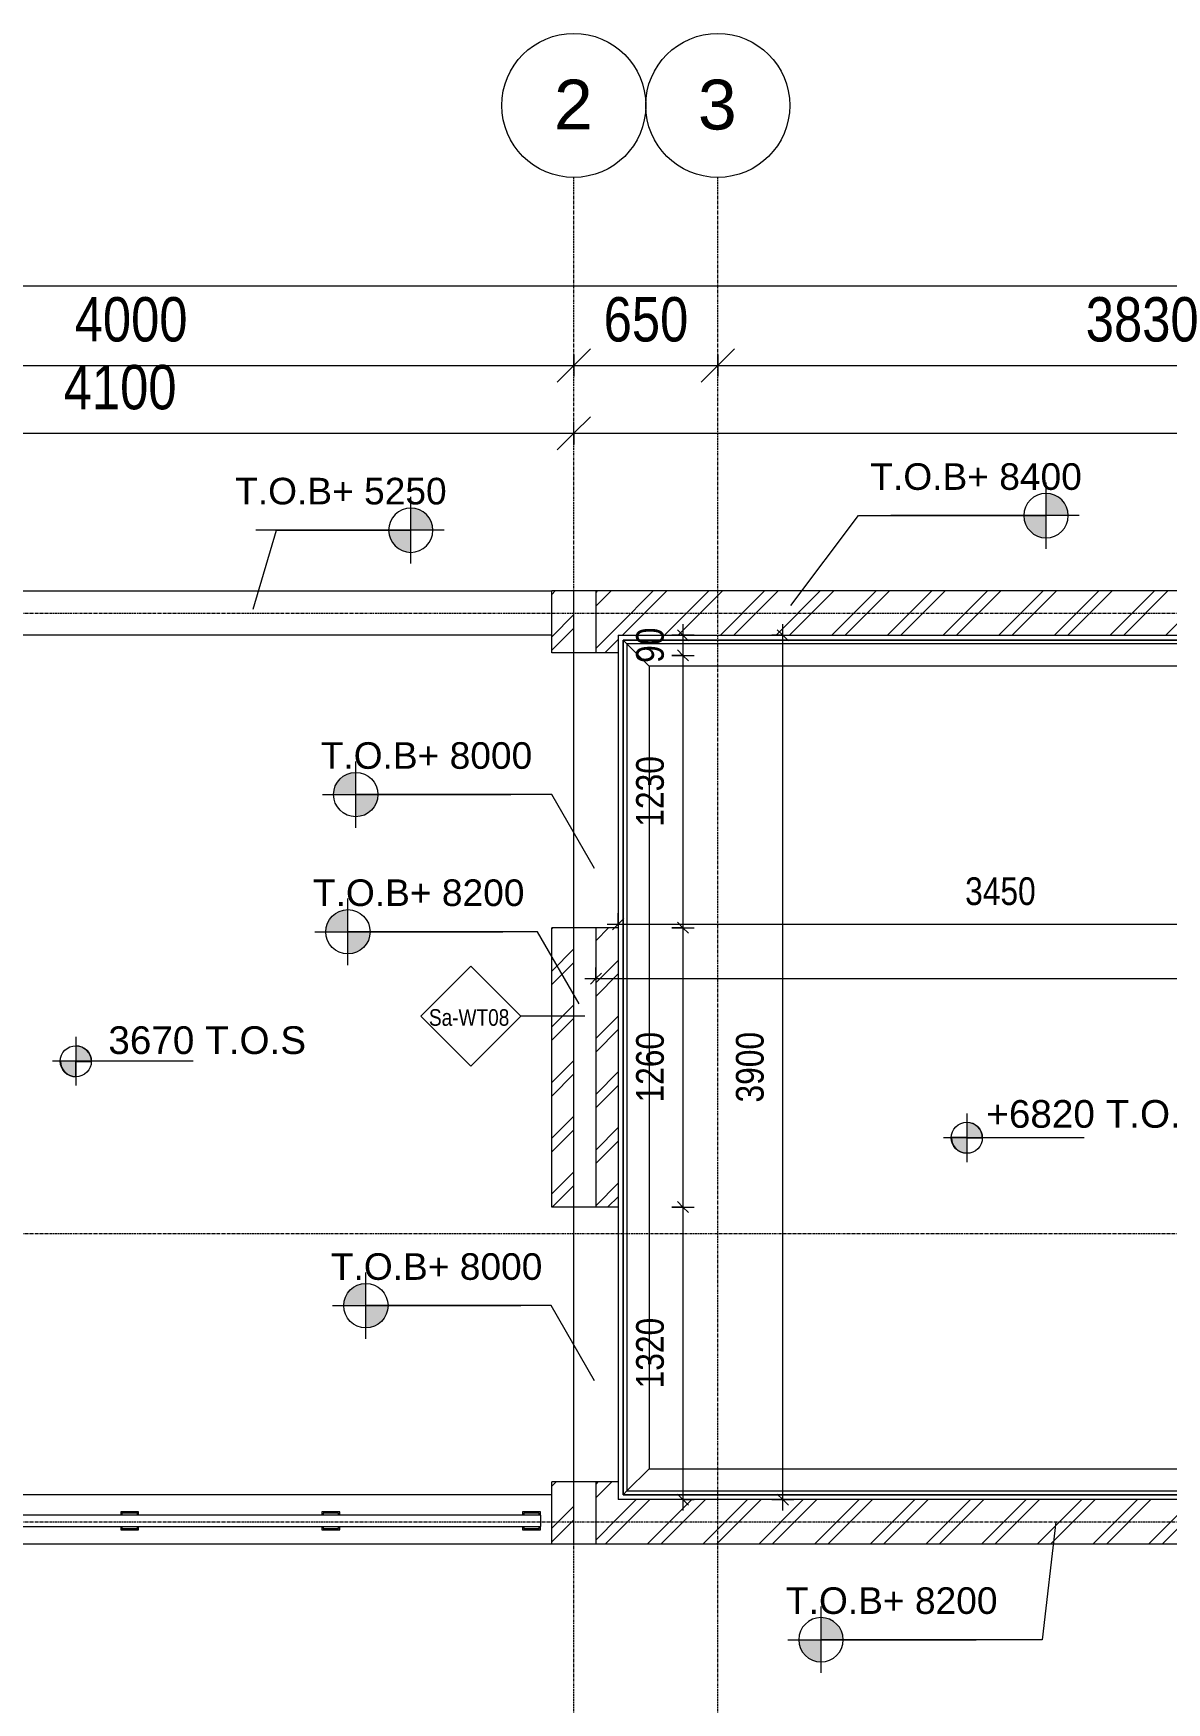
# Model space of a CAD drawing. Header units: millimetres. Extents: x -13951 to 24706, y -4881 to 8681.
# Drawn here: x -10397 to -5281, y 964 to 8496 of the extents above; entities that cross this region are included whole.
import ezdxf

# ---------------------------------------------------------------- set-up
doc = ezdxf.new("R2010")
doc.units = ezdxf.units.MM
doc.linetypes.add('Grid Line', pattern=[22.225, 12.7, -3.175, 3.175, -3.175])
for name, color, linetype, lineweight in [('A-ANNO-DIMS', 211, 'Continuous', 9), ('A-ANNO-DIMS-50', 211, 'Continuous', 9), ('A-DETL-GENF', 92, 'Continuous', 18), ('A-DETL-MBND', 5, 'Continuous', 18), ('A-DETL-THIN', 151, 'Continuous', 18), ('A-FLOR', 192, 'Continuous', 18), ('A-WALL', 113, 'Continuous', 18), ('A-WALL-IDEN', 7, 'Continuous', 18), ('A-WALL-PATT', 111, 'Continuous', 18), ('G-ANNO-DIMS', 111, 'Continuous', 9), ('G-ANNO-TEXT', 231, 'Continuous', 9), ('S-COLS', 52, 'Continuous', 18), ('S-GRID', 1, 'Continuous', 9), ('S-GRID-IDEN', 1, 'Continuous', 9)]:
    doc.layers.add(name, color=color, linetype=linetype, lineweight=lineweight)
doc.styles.add('Arial Narrow', font='ARIALN.TTF', dxfattribs={"height": 75})
doc.styles.add('Arial Narrow_2', font='ARIALN.TTF', dxfattribs={"height": 200})
doc.styles.add('Arial Narrow_3', font='ARIALN.TTF', dxfattribs={"height": 125})
doc.styles.add('Arial_1', font='arial.ttf', dxfattribs={"height": 225})
doc.styles.add('Arial_2', font='arial.ttf', dxfattribs={"height": 125})
doc.styles.add('Arial_3', font='arial.ttf', dxfattribs={"height": 120})
doc.dimstyles.new('dimension_line', dxfattribs={"dimscale": 304.8, "dimtxt": 127.928872, "dimasz": 0.164042, "dimexe": 0.164042, "dimexo": 0.0625, "dimgap": 0.164042, "dimtad": 1, "dimdec": 0, "dimrnd": 10, "dimzin": 0, "dimdsep": 46, "dimtxsty": 'Arial Narrow_3', "dimblk1": 'OBLIQUE', "dimblk2": 'OBLIQUE', "dimsah": 1, "dimcen": 0.09, "dimdle": 0.164042, "dimazin": 0, "dimtfac": 1, "dimtdec": 4, "dimtix": 1, "dimtmove": 0, "dimatfit": 3, "dimfxl": 0.164042, "dimfxlon": 1, "dimtvp": 1, "dimtolj": 1, "dimtzin": 0, "dimarcsym": 2})
doc.dimstyles.new('dimension_line_3MM', dxfattribs={"dimscale": 304.8, "dimtxt": 204.686195, "dimasz": 0.492126, "dimexe": 0.164042, "dimexo": 0.0625, "dimgap": 0.164042, "dimtad": 1, "dimdec": 0, "dimrnd": 10, "dimzin": 0, "dimdsep": 46, "dimtxsty": 'Arial Narrow_2', "dimblk1": 'OBLIQUE', "dimblk2": 'OBLIQUE', "dimsah": 1, "dimcen": 0.09, "dimdle": 0.164042, "dimazin": 0, "dimtfac": 1, "dimtdec": 4, "dimtix": 1, "dimtmove": 0, "dimatfit": 3, "dimfxl": 0.164042, "dimfxlon": 1, "dimtvp": 1, "dimtolj": 1, "dimtzin": 0, "dimarcsym": 2})
pattern_1 = [(50, (0, 0), (182.1847, -15.939), [19.05, -209.55]), (355, (0, 0), (-35.2424, 191.0566), [15.24, -167.64]), (100.451, (15.18, -1.33), (146.9425, 175.1167), [16.19, -178.09]), (46.184, (0, 50.8), (271.079, -42.0433), [28.575, -314.325]), (96.636, (22.6, 47.3), (237.4025, 247.427), [24.285, -267.135]), (351.184, (0, 50.8), (237.405, 247.425), [22.86, -251.46]), (21, (25.4, 38.1), (151.6149, -102.2655), [19.05, -209.55]), (326, (25.4, 38.1), (61.8024, 184.1877), [15.24, -167.64]), (71.451, (38.03, 29.58), (213.417, 81.9214), [16.19, -178.09]), (37.5, (0, 0), (3.08832, 84.55508), [8.382, -157.226, 8.382, -161.798, -168.275]), (37.5, (0, 0), (3.08832, 84.55508), [-335.788, 8.382, -159.893]), (7.5, (0, 0), (66.8194, 100.18075), [8.382, -88.646, 8.382, -153.416, -64.135]), (7.5, (0, 0), (66.8194, 100.18075), [-258.826, 8.382, -55.753]), (327.5, (-56.64, 0), (135.5905, -5.7289), [8.382, -55.118, 8.382, -189.738, -262.89]), (327.5, (-56.64, 0), (135.5905, -5.7289), [-261.62, 8.382, -254.508]), (317.5, (-82.04, 0), (148.1289, 25.4268), [8.382, -74.168, 8.382, -123.19, -186.69]), (317.5, (-82.04, 0), (148.1289, 25.4268), [-214.122, 8.382, -178.308])]
pattern_2 = [(45, (0, 0), (-125.7236, 125.7236), []), (45, (0, 190.5), (-125.7236, 125.7236), [])]

# ---------------------------------------------------------------- blocks, each defined once
blk = doc.blocks.new('SEQ-SV-C-STR_rvt-1-BLOCKWORK RF PLAN')
at = {"layer": 'S-COLS'}
h = blk.add_hatch(dxfattribs=at)
h.set_pattern_fill('FP_4', color=256, style=0, pattern_type=2)
h.set_pattern_definition(pattern_1)
h.paths.add_polyline_path([(-8056.8, 5779.8), (-8056.8, 5779.8), (-8056.8, 5979.8)])
h = blk.add_hatch(dxfattribs=at)
h.set_pattern_fill('FP_4', color=256, style=0, pattern_type=2)
h.set_pattern_definition(pattern_1)
h.paths.add_polyline_path([(-8056.8, 5779.8), (-8056.8, 5779.8), (-8056.8, 5979.8)])
blk = doc.blocks.new('Generic Models 268 - Generic Models 267-2499174-BLOCKWORK RF PLAN')
at = {"layer": 'A-DETL-MBND'}
for p, q in [((-11856.4, 1901.8), (-11856.4, 1680.3)), ((-8056.8, 1901.8), (-11856.4, 1901.8)), ((-11856.4, 1680.3), (-8056.8, 1680.3))]:
    blk.add_line(p, q, dxfattribs=at)
blk = doc.blocks.new('handrail1 - handrail-2601515-BLOCKWORK RF PLAN')
at = {"layer": 'A-DETL-MBND'}
for p, q in [((-8479.3, 4505.3), (-12207.3, 4505.3)), ((-12207.3, 4455.3), (-12207.3, 4505.3)), ((-12207.3, 4455.3), (-8479.3, 4455.3)), ((-8479.3, 4505.3), (-8479.3, 4455.3))]:
    blk.add_line(p, q, dxfattribs=at)
blk = doc.blocks.new('Generic Models 185 - Generic Models 115-2601539-BLOCKWORK RF PLAN')
at = {"layer": 'A-DETL-MBND'}
for p, q in [((-8479.3, 4520.3), (-8559.3, 4520.3)), ((-8559.3, 4520.3), (-8559.3, 4505.3)), ((-8479.3, 4505.3), (-8479.3, 4520.3)), ((-8559.3, 4455.3), (-8559.3, 4440.3)), ((-8479.3, 4440.3), (-8479.3, 4455.3)), ((-8559.3, 4440.3), (-8479.3, 4440.3))]:
    blk.add_line(p, q, dxfattribs=at)
blk = doc.blocks.new('Generic Models 186 - Generic Models 115-2601553-BLOCKWORK RF PLAN')
at = {"layer": 'A-DETL-MBND'}
for p, q in [((-9385.3, 4520.3), (-9465.3, 4520.3)), ((-9465.3, 4520.3), (-9465.3, 4505.3)), ((-9385.3, 4505.3), (-9385.3, 4520.3)), ((-9465.3, 4455.3), (-9465.3, 4440.3)), ((-9385.3, 4440.3), (-9385.3, 4455.3)), ((-9465.3, 4440.3), (-9385.3, 4440.3))]:
    blk.add_line(p, q, dxfattribs=at)
blk = doc.blocks.new('Generic Models 187 - Generic Models 115-2601567-BLOCKWORK RF PLAN')
at = {"layer": 'A-DETL-MBND'}
for p, q in [((-10293.3, 4520.3), (-10373.3, 4520.3)), ((-10373.3, 4520.3), (-10373.3, 4505.3)), ((-10293.3, 4505.3), (-10293.3, 4520.3)), ((-10373.3, 4455.3), (-10373.3, 4440.3)), ((-10293.3, 4440.3), (-10293.3, 4455.3)), ((-10373.3, 4440.3), (-10293.3, 4440.3))]:
    blk.add_line(p, q, dxfattribs=at)
blk = doc.blocks.new('Generic Models 198 - Generic Models 115-2601750-BLOCKWORK RF PLAN')
at = {"layer": 'A-DETL-MBND'}
for p, q in [((-12110.3, 4515.3), (-12180.3, 4515.3)), ((-12180.3, 4515.3), (-12180.3, 4505.3)), ((-12180.3, 4455.3), (-12180.3, 4445.3)), ((-12180.3, 4445.3), (-12110.3, 4445.3)), ((-12110.3, 4505.3), (-12110.3, 4515.3)), ((-12110.3, 4445.3), (-12110.3, 4455.3))]:
    blk.add_line(p, q, dxfattribs=at)
blk = doc.blocks.new('Generic Models 199 - Generic Models 115-2601764-BLOCKWORK RF PLAN')
at = {"layer": 'A-DETL-MBND'}
for p, q in [((-12110.3, 4515.3), (-12180.3, 4515.3)), ((-12180.3, 4515.3), (-12180.3, 4505.3)), ((-12180.3, 4455.3), (-12180.3, 4445.3)), ((-12180.3, 4445.3), (-12110.3, 4445.3)), ((-12110.3, 4505.3), (-12110.3, 4515.3)), ((-12110.3, 4445.3), (-12110.3, 4455.3))]:
    blk.add_line(p, q, dxfattribs=at)
blk = doc.blocks.new('Generic Models 200 - Generic Models 115-2601778-BLOCKWORK RF PLAN')
at = {"layer": 'A-DETL-MBND'}
for p, q in [((-12110.3, 4515.3), (-12180.3, 4515.3)), ((-12180.3, 4515.3), (-12180.3, 4505.3)), ((-12180.3, 4455.3), (-12180.3, 4445.3)), ((-12180.3, 4445.3), (-12110.3, 4445.3)), ((-12110.3, 4505.3), (-12110.3, 4515.3)), ((-12110.3, 4445.3), (-12110.3, 4455.3))]:
    blk.add_line(p, q, dxfattribs=at)
blk = doc.blocks.new('Floors 18 - Floors 18-2632889-BLOCKWORK RF PLAN')
at = {"layer": 'A-FLOR', "color": 7}
for p, q in [((-7717.5, 5740.5), (-7734.8, 5757.8)), ((-7734.8, 5757.8), (-7734.8, 1901.8)), ((-4328.7, 5757.8), (-7734.8, 5757.8)), ((-7617.5, 5640.5), (-7717.5, 5740.5)), ((-7717.5, 5740.5), (-7717.5, 1919.1)), ((-4346, 5740.5), (-7717.5, 5740.5)), ((-4446, 5640.5), (-4346, 5740.5)), ((-4346, 5740.5), (-4328.7, 5757.8)), ((-4346, 4740.5), (-4346, 5740.5)), ((-4328.7, 4757.8), (-4328.7, 5757.8)), ((-7617.5, 5640.5), (-7617.5, 2019.1)), ((-4446, 5640.5), (-7617.5, 5640.5)), ((-4446, 4640.5), (-4446, 5640.5)), ((-4346, 4740.5), (-4328.7, 4757.8)), ((-1878.8, 4757.8), (-4328.7, 4757.8)), ((-1896.1, 4740.5), (-1878.8, 4757.8)), ((-1878.8, 4336.9), (-1878.8, 4757.8)), ((-4446, 4640.5), (-4346, 4740.5)), ((-1896.1, 4740.5), (-4346, 4740.5)), ((-1996.1, 4640.5), (-1896.1, 4740.5)), ((-1896.1, 4261.6), (-1896.1, 4740.5)), ((-1996.1, 4640.5), (-4446, 4640.5)), ((-1996.1, 4261.6), (-1996.1, 4640.5)), ((-1996.1, 3875.6), (-1996.1, 4256.9)), ((-1896.1, 3875.6), (-1896.1, 4256.9)), ((-1878.8, 3875.6), (-1878.8, 4256.9)), ((-1996.1, 3529.8), (-1996.1, 3870.8)), ((-1896.1, 3529.8), (-1896.1, 3870.8)), ((-1878.8, 3529.8), (-1878.8, 3795.6)), ((-1896.1, 3529.8), (-1926.8, 3529.8)), ((-1878.8, 3529.8), (-1896.1, 3529.8)), ((-7617.5, 2019.1), (-7717.5, 1919.1)), ((-7617.5, 2019.1), (-3357.2, 2019.1)), ((-7717.5, 1919.1), (-7734.8, 1901.8)), ((-7734.8, 1901.8), (-3357.2, 1901.8)), ((-7717.5, 1919.1), (-3357.2, 1919.1)), ((-3357.2, 1949.8), (-3357.2, 1919.1)), ((-3357.2, 1919.1), (-3357.2, 1901.8))]:
    blk.add_line(p, q, dxfattribs=at)
blk = doc.blocks.new('Floors 21 - Floors 21-2666263-BLOCKWORK RF PLAN')
at = {"layer": 'A-FLOR', "color": 7}
for p, q in [((-7734.8, 1901.8), (-7734.8, 5757.8)), ((-7734.8, 5757.8), (-4328.7, 5757.8)), ((-4328.7, 5757.8), (-4328.7, 4757.8)), ((-4328.7, 4757.8), (-1878.8, 4757.8)), ((-1878.8, 4757.8), (-1878.8, 4336.9)), ((-1878.8, 4256.9), (-1878.8, 3875.6)), ((-1878.8, 3795.6), (-1878.8, 3529.8)), ((-1878.8, 3529.8), (-1856.8, 3529.8)), ((-3357.2, 1901.8), (-7734.8, 1901.8)), ((-3357.2, 1901.8), (-3357.2, 1879.8))]:
    blk.add_line(p, q, dxfattribs=at)
blk = doc.blocks.new('Grid - M_Grid Head - Circle-24584-BLOCKWORK RF PLAN')
at = {"layer": 'S-GRID-IDEN'}
blk.add_circle((0, 0), 6.5, dxfattribs=at)
blk = doc.blocks.new('M_Wall Tag1 - 12mm 2-498188-BLOCKWORK RF PLAN')
at = {"layer": 'A-WALL-IDEN', "lineweight": 9}
for p, q in [((-4.49, 0), (0.02, 4.51)), ((0.02, 4.51), (4.53, 0)), ((-4.49, 0), (0.02, -4.51)), ((0.02, -4.51), (4.53, 0))]:
    blk.add_line(p, q, dxfattribs=at)
blk = doc.blocks.new('DIMBLOCK29-BLOCKWORK RF PLAN')
at = {"layer": 'A-ANNO-DIMS-50', "transparency": 16777216}
for p, q in [((-7013.4, 5779.8), (-7038.4, 5804.8)), ((-7013.4, 1829.8), (-7013.4, 5829.8)), ((-7063.4, 5779.8), (-6963.4, 5779.8)), ((-7013.4, 5779.8), (-7063.4, 5779.8)), ((-7013.4, 5779.8), (-6988.4, 5754.8)), ((-7013.4, 1879.8), (-7038.4, 1904.8)), ((-7063.4, 1879.8), (-6963.4, 1879.8)), ((-7013.4, 1879.8), (-7063.4, 1879.8)), ((-7013.4, 1879.8), (-6988.4, 1854.8))]:
    blk.add_line(p, q, dxfattribs=at)
at = {"layer": 'A-ANNO-DIMS-50', "color": 0, "transparency": 16777216, "insert": (-7225, 3671.4), "char_height": 125, "width": 380.132, "attachment_point": 1, "rotation": 90, "line_spacing_factor": 0.974696, "style": 'Arial Narrow_3'}
blk.add_mtext('3900', dxfattribs=at)
blk = doc.blocks.new('_Oblique')
at = {"color": 0, "linetype": 'ByBlock', "lineweight": -2}
blk.add_line((-0.5, -0.5), (0.5, 0.5), dxfattribs=at)
blk = doc.blocks.new('DIMBLOCK30-BLOCKWORK RF PLAN')
at = {"layer": 'A-ANNO-DIMS-50', "transparency": 16777216}
for p, q in [((-7756.8, 4526), (-7756.8, 4426)), ((-7756.8, 4476), (-7756.8, 4526)), ((-4306.7, 4526), (-4306.7, 4426)), ((-4306.7, 4476), (-4306.7, 4526)), ((-7806.8, 4476), (-4306.7, 4476)), ((-7756.8, 4476), (-7781.8, 4451)), ((-7756.8, 4476), (-7731.8, 4501)), ((-4306.7, 4476), (-4331.7, 4451)), ((-4306.7, 4476), (-4281.7, 4501))]:
    blk.add_line(p, q, dxfattribs=at)
at = {"layer": 'A-ANNO-DIMS-50', "color": 0, "transparency": 16777216, "insert": (-6190.1, 4687.6), "char_height": 125, "width": 380.132, "attachment_point": 1, "line_spacing_factor": 0.974696, "style": 'Arial Narrow_3'}
blk.add_mtext('3450', dxfattribs=at)
blk = doc.blocks.new('Spot Elevations - M_Spot Elevation - Target Filled-23738-BLOCKWORK RF PLAN')
at = {"layer": 'G-ANNO-DIMS'}
h = blk.add_hatch(color=256, dxfattribs=at)
edge = h.paths.add_edge_path()
edge.add_line((0, 0), (-2, 0))
edge.add_arc((0, 0), 2, 90, 180, ccw=False)
edge.add_line((0, 2), (0, 0))
h = blk.add_hatch(color=256, dxfattribs=at)
edge = h.paths.add_edge_path()
edge.add_line((0, 0), (2, 0))
edge.add_arc((0, 0), 2, 270, 360, ccw=False)
edge.add_line((0, -2), (0, 0))
for p, q in [((0, -3), (0, 3)), ((-3, 0), (14, 0))]:
    blk.add_line(p, q, dxfattribs=at)
blk.add_circle((0, 0), 2, dxfattribs=at)
blk = doc.blocks.new('DIMBLOCK71-BLOCKWORK RF PLAN')
at = {"layer": 'A-ANNO-DIMS-50', "lineweight": 18, "transparency": 16777216}
for p, q in [((-12056.8, 7357), (-11981.8, 7432)), ((12943.2, 7357), (13018.2, 7432)), ((-12056.8, 7357), (-12131.8, 7282)), ((12943.2, 7357), (12868.2, 7282))]:
    blk.add_line(p, q, dxfattribs=at)
at = {"layer": 'A-ANNO-DIMS-50', "transparency": 16777216}
for p, q in [((-12056.8, 7307), (-12056.8, 7407)), ((12943.2, 7307), (12943.2, 7407)), ((-12106.8, 7357), (12993.2, 7357)), ((-12056.8, 7357), (-12056.8, 7307)), ((12943.2, 7357), (12943.2, 7307))]:
    blk.add_line(p, q, dxfattribs=at)
at = {"layer": 'A-ANNO-DIMS-50', "color": 0, "transparency": 16777216, "insert": (126.4, 7665.5), "char_height": 200, "width": 760.263, "attachment_point": 1, "line_spacing_factor": 0.974696, "style": 'Arial Narrow_2'}
blk.add_mtext('25000', dxfattribs=at)
blk = doc.blocks.new('DIMBLOCK73-BLOCKWORK RF PLAN')
at = {"layer": 'A-ANNO-DIMS-50', "lineweight": 18, "transparency": 16777216}
for p, q in [((-11957.2, 6997), (-11882.2, 7072)), ((-7957.2, 6997), (-7882.2, 7072)), ((-11957.2, 6997), (-12032.2, 6922)), ((-7957.2, 6997), (-8032.2, 6922))]:
    blk.add_line(p, q, dxfattribs=at)
at = {"layer": 'A-ANNO-DIMS-50', "transparency": 16777216}
for p, q in [((-11957.2, 7047), (-11957.2, 6947)), ((-11957.2, 6997), (-11957.2, 7047)), ((-7957.2, 7047), (-7957.2, 6947)), ((-7957.2, 6997), (-7957.2, 7047)), ((-11957.2, 6997), (-7957.2, 6997))]:
    blk.add_line(p, q, dxfattribs=at)
at = {"layer": 'A-ANNO-DIMS-50', "color": 0, "transparency": 16777216, "insert": (-10210.6, 7305.5), "char_height": 200, "width": 608.21, "attachment_point": 1, "line_spacing_factor": 0.974696, "style": 'Arial Narrow_2'}
blk.add_mtext('4000', dxfattribs=at)
blk = doc.blocks.new('DIMBLOCK74-BLOCKWORK RF PLAN')
at = {"layer": 'A-ANNO-DIMS-50', "lineweight": 18, "transparency": 16777216}
for p, q in [((-7957.2, 6997), (-7882.2, 7072)), ((-7307.2, 6997), (-7232.2, 7072)), ((-7957.2, 6997), (-8032.2, 6922)), ((-7307.2, 6997), (-7382.2, 6922))]:
    blk.add_line(p, q, dxfattribs=at)
at = {"layer": 'A-ANNO-DIMS-50', "transparency": 16777216}
for p, q in [((-7957.2, 7047), (-7957.2, 6947)), ((-7957.2, 6997), (-7957.2, 7047)), ((-7307.2, 7047), (-7307.2, 6947)), ((-7307.2, 6997), (-7307.2, 7047)), ((-7957.2, 6997), (-7307.2, 6997))]:
    blk.add_line(p, q, dxfattribs=at)
at = {"layer": 'A-ANNO-DIMS-50', "color": 0, "transparency": 16777216, "insert": (-7822.3, 7305.5), "char_height": 200, "width": 456.158, "attachment_point": 1, "line_spacing_factor": 0.974696, "style": 'Arial Narrow_2'}
blk.add_mtext('650', dxfattribs=at)
blk = doc.blocks.new('DIMBLOCK75-BLOCKWORK RF PLAN')
at = {"layer": 'A-ANNO-DIMS-50', "lineweight": 18, "transparency": 16777216}
for p, q in [((-7307.2, 6997), (-7232.2, 7072)), ((-3477.2, 6997), (-3402.2, 7072)), ((-7307.2, 6997), (-7382.2, 6922)), ((-3477.2, 6997), (-3552.2, 6922))]:
    blk.add_line(p, q, dxfattribs=at)
at = {"layer": 'A-ANNO-DIMS-50', "transparency": 16777216}
for p, q in [((-7307.2, 7047), (-7307.2, 6947)), ((-7307.2, 6997), (-7307.2, 7047)), ((-3477.2, 7047), (-3477.2, 6947)), ((-3477.2, 6997), (-3477.2, 7047)), ((-7307.2, 6997), (-3477.2, 6997))]:
    blk.add_line(p, q, dxfattribs=at)
at = {"layer": 'A-ANNO-DIMS-50', "color": 0, "transparency": 16777216, "insert": (-5645.6, 7305.5), "char_height": 200, "width": 608.21, "attachment_point": 1, "line_spacing_factor": 0.974696, "style": 'Arial Narrow_2'}
blk.add_mtext('3830', dxfattribs=at)
blk = doc.blocks.new('DIMBLOCK85-BLOCKWORK RF PLAN')
at = {"layer": 'A-ANNO-DIMS-50', "lineweight": 18, "transparency": 16777216}
for p, q in [((-12056.8, 6691), (-11981.8, 6766)), ((-7956.8, 6691), (-7881.8, 6766)), ((-12056.8, 6691), (-12131.8, 6616)), ((-7956.8, 6691), (-8031.8, 6616))]:
    blk.add_line(p, q, dxfattribs=at)
at = {"layer": 'A-ANNO-DIMS-50', "transparency": 16777216}
for p, q in [((-12056.8, 6641), (-12056.8, 6741)), ((-7956.8, 6641), (-7956.8, 6741)), ((-12106.8, 6691), (-7956.8, 6691)), ((-12056.8, 6691), (-12056.8, 6641)), ((-7956.8, 6691), (-7956.8, 6641))]:
    blk.add_line(p, q, dxfattribs=at)
at = {"layer": 'A-ANNO-DIMS-50', "color": 0, "transparency": 16777216, "insert": (-10260.2, 6999.5), "char_height": 200, "width": 608.21, "attachment_point": 1, "line_spacing_factor": 0.974696, "style": 'Arial Narrow_2'}
blk.add_mtext('4100', dxfattribs=at)
blk = doc.blocks.new('DIMBLOCK86-BLOCKWORK RF PLAN')
at = {"layer": 'A-ANNO-DIMS-50', "lineweight": 18, "transparency": 16777216}
for p, q in [((-7956.8, 6691), (-7881.8, 6766)), ((-1857.2, 6691), (-1782.2, 6766)), ((-7956.8, 6691), (-8031.8, 6616)), ((-1857.2, 6691), (-1932.2, 6616))]:
    blk.add_line(p, q, dxfattribs=at)
at = {"layer": 'A-ANNO-DIMS-50', "transparency": 16777216}
for p, q in [((-7956.8, 6641), (-7956.8, 6741)), ((-1857.2, 6641), (-1857.2, 6741)), ((-7956.8, 6691), (-1857.2, 6691)), ((-7956.8, 6691), (-7956.8, 6641)), ((-1857.2, 6691), (-1857.2, 6641))]:
    blk.add_line(p, q, dxfattribs=at)
at = {"layer": 'A-ANNO-DIMS-50', "color": 0, "transparency": 16777216, "insert": (-5160.4, 6999.5), "char_height": 200, "width": 608.21, "attachment_point": 1, "line_spacing_factor": 0.974696, "style": 'Arial Narrow_2'}
blk.add_mtext('6100', dxfattribs=at)
blk = doc.blocks.new('DIMBLOCK101-BLOCKWORK RF PLAN')
at = {"layer": 'A-ANNO-DIMS-50', "transparency": 16777216}
for p, q in [((-7907.4, 4230.3), (-1807.2, 4230.3)), ((-7857.4, 4230.3), (-7882.4, 4205.3)), ((-7857.4, 4280.3), (-7857.4, 4180.3)), ((-7857.4, 4230.3), (-7857.4, 4280.3)), ((-7857.4, 4230.3), (-7832.4, 4255.3)), ((-1857.2, 4230.3), (-1882.2, 4205.3)), ((-1857.2, 4280.3), (-1857.2, 4180.3)), ((-1857.2, 4230.3), (-1857.2, 4280.3)), ((-1857.2, 4230.3), (-1832.2, 4255.3))]:
    blk.add_line(p, q, dxfattribs=at)
at = {"layer": 'A-ANNO-DIMS-50', "color": 0, "transparency": 16777216, "insert": (-5015.7, 4441.8), "char_height": 125, "width": 380.132, "attachment_point": 1, "line_spacing_factor": 0.974696, "style": 'Arial Narrow_3'}
blk.add_mtext('6000', dxfattribs=at)
blk = doc.blocks.new('DIMBLOCK137-BLOCKWORK RF PLAN')
at = {"layer": 'A-ANNO-DIMS-50', "transparency": 16777216}
for p, q in [((-7464.3, 5779.8), (-7489.3, 5804.8)), ((-7464.3, 5829.8), (-7464.3, 5688.8)), ((-7414.3, 5779.8), (-7514.3, 5779.8)), ((-7464.3, 5779.8), (-7439.3, 5754.8)), ((-7464.3, 5779.8), (-7414.3, 5779.8)), ((-7514.3, 5688.8), (-7414.3, 5688.8)), ((-7464.3, 5688.8), (-7514.3, 5688.8)), ((-7464.3, 5688.8), (-7489.3, 5713.8)), ((-7464.3, 5688.8), (-7439.3, 5663.8))]:
    blk.add_line(p, q, dxfattribs=at)
at = {"layer": 'A-ANNO-DIMS-50', "color": 0, "transparency": 16777216, "insert": (-7675.8, 5655.1), "char_height": 125, "width": 190.066, "attachment_point": 1, "rotation": 90, "line_spacing_factor": 0.974696, "style": 'Arial Narrow_3'}
blk.add_mtext('90', dxfattribs=at)
blk = doc.blocks.new('DIMBLOCK138-BLOCKWORK RF PLAN')
at = {"layer": 'A-ANNO-DIMS-50', "transparency": 16777216}
for p, q in [((-7514.3, 5688.8), (-7414.3, 5688.8)), ((-7464.3, 5688.8), (-7514.3, 5688.8)), ((-7464.3, 5688.8), (-7489.3, 5713.8)), ((-7464.3, 5688.8), (-7464.3, 4459.8)), ((-7464.3, 5688.8), (-7439.3, 5663.8)), ((-7514.3, 4459.8), (-7414.3, 4459.8)), ((-7464.3, 4459.8), (-7514.3, 4459.8)), ((-7464.3, 4459.8), (-7489.3, 4484.8)), ((-7464.3, 4459.8), (-7439.3, 4434.8))]:
    blk.add_line(p, q, dxfattribs=at)
at = {"layer": 'A-ANNO-DIMS-50', "color": 0, "transparency": 16777216, "insert": (-7675.8, 4915.9), "char_height": 125, "width": 380.132, "attachment_point": 1, "rotation": 90, "line_spacing_factor": 0.974696, "style": 'Arial Narrow_3'}
blk.add_mtext('1230', dxfattribs=at)
blk = doc.blocks.new('DIMBLOCK139-BLOCKWORK RF PLAN')
at = {"layer": 'A-ANNO-DIMS-50', "transparency": 16777216}
for p, q in [((-7514.3, 4459.8), (-7414.3, 4459.8)), ((-7464.3, 4459.8), (-7514.3, 4459.8)), ((-7464.3, 4459.8), (-7489.3, 4484.8)), ((-7464.3, 4459.8), (-7464.3, 3199.8)), ((-7464.3, 4459.8), (-7439.3, 4434.8)), ((-7514.3, 3199.8), (-7414.3, 3199.8)), ((-7464.3, 3199.8), (-7514.3, 3199.8)), ((-7464.3, 3199.8), (-7489.3, 3224.8)), ((-7464.3, 3199.8), (-7439.3, 3174.8))]:
    blk.add_line(p, q, dxfattribs=at)
at = {"layer": 'A-ANNO-DIMS-50', "color": 0, "transparency": 16777216, "insert": (-7675.8, 3671.4), "char_height": 125, "width": 380.132, "attachment_point": 1, "rotation": 90, "line_spacing_factor": 0.974696, "style": 'Arial Narrow_3'}
blk.add_mtext('1260', dxfattribs=at)
blk = doc.blocks.new('DIMBLOCK140-BLOCKWORK RF PLAN')
at = {"layer": 'A-ANNO-DIMS-50', "transparency": 16777216}
for p, q in [((-7514.3, 3199.8), (-7414.3, 3199.8)), ((-7464.3, 3199.8), (-7514.3, 3199.8)), ((-7464.3, 3199.8), (-7489.3, 3224.8)), ((-7464.3, 3199.8), (-7464.3, 1829.8)), ((-7464.3, 3199.8), (-7439.3, 3174.8)), ((-7464.3, 1879.8), (-7489.3, 1904.8)), ((-7414.3, 1879.8), (-7514.3, 1879.8)), ((-7464.3, 1879.8), (-7439.3, 1854.8)), ((-7464.3, 1879.8), (-7414.3, 1879.8))]:
    blk.add_line(p, q, dxfattribs=at)
at = {"layer": 'A-ANNO-DIMS-50', "color": 0, "transparency": 16777216, "insert": (-7675.8, 2381.4), "char_height": 125, "width": 380.132, "attachment_point": 1, "rotation": 90, "line_spacing_factor": 0.974696, "style": 'Arial Narrow_3'}
blk.add_mtext('1320', dxfattribs=at)

msp = doc.modelspace()

# ---------------------------------------------------------------- hatches: boundary and pattern name
at = {"layer": 'A-DETL-GENF'}
for points in [[(-10204.6, 3788), (-10204.6, 3856.9), (-10135.4, 3856.9), (-10137.7, 3875.1), (-10144.8, 3892), (-10155.9, 3906.5), (-10170.4, 3917.7), (-10187.4, 3924.7), (-10205.5, 3927.1), (-10205.5, 3858.3), (-10274.9, 3858.3), (-10272.5, 3840.1), (-10265.5, 3823.2), (-10254.3, 3808.6), (-10239.7, 3797.4), (-10222.8, 3790.4)], [(-6181.8, 3442.6), (-6181.8, 3511.5), (-6112.6, 3511.5), (-6115, 3529.7), (-6122, 3546.6), (-6133.2, 3561.1), (-6147.7, 3572.3), (-6164.6, 3579.3), (-6182.8, 3581.7), (-6182.8, 3512.9), (-6252.2, 3512.9), (-6249.8, 3494.7), (-6242.7, 3477.8), (-6231.6, 3463.2), (-6217, 3452), (-6200, 3445)]]:
    msp.add_hatch(color=7, dxfattribs=at).paths.add_polyline_path(points)
at = {"layer": 'A-WALL-PATT'}
h = msp.add_hatch(dxfattribs=at)
h.set_pattern_fill('FP_2', color=256, style=0, pattern_type=2)
h.set_pattern_definition(pattern_2)
h.paths.add_polyline_path([(-7956.8, 5699.8), (-7956.8, 5979.8), (-8056.4, 5979.5), (-8056.4, 5699.8)])
h = msp.add_hatch(dxfattribs=at)
h.set_pattern_fill('FP_2', color=256, style=0, pattern_type=2)
h.set_pattern_definition(pattern_2)
h.paths.add_polyline_path([(-7756.8, 5699.8), (-7756.8, 5699.8), (-7756.8, 5979.8), (-7856.8, 5979.8), (-7856.8, 5699.8)])
h = msp.add_hatch(dxfattribs=at)
h.set_pattern_fill('FP_2', color=256, style=0, pattern_type=2)
h.set_pattern_definition(pattern_2)
h.paths.add_polyline_path([(-7756.8, 5779.8), (-1878.8, 5779.8), (-1878.8, 5979.8), (-7756.8, 5979.8)])
h = msp.add_hatch(dxfattribs=at)
h.set_pattern_fill('FP_2', color=256, style=0, pattern_type=2)
h.set_pattern_definition(pattern_2)
h.paths.add_polyline_path([(-8006, 3199.8), (-7956.8, 3199.8), (-7956.8, 4459.8), (-8056.4, 4459.8), (-8056.4, 3199.8)])
h = msp.add_hatch(dxfattribs=at)
h.set_pattern_fill('FP_2', color=256, style=0, pattern_type=2)
h.set_pattern_definition(pattern_2)
h.paths.add_polyline_path([(-7856.8, 3199.8), (-7756.8, 3200.1), (-7756.8, 4459.8), (-7856.8, 4459.8), (-7856.8, 3359)])
h = msp.add_hatch(dxfattribs=at)
h.set_pattern_fill('FP_2', color=256, style=0, pattern_type=2)
h.set_pattern_definition(pattern_2)
h.paths.add_polyline_path([(-8056.4, 1679.8), (-7956.8, 1679.8), (-7956.8, 1959.8), (-8056.4, 1959.8), (-8056.4, 1680.3)])
h = msp.add_hatch(dxfattribs=at)
h.set_pattern_fill('FP_2', color=256, style=0, pattern_type=2)
h.set_pattern_definition(pattern_2)
h.paths.add_polyline_path([(-7856.8, 1679.8), (-7756.8, 1679.8), (-7756.8, 1959.8), (-7856.8, 1959.8), (-7856.8, 1866.1)])
h = msp.add_hatch(dxfattribs=at)
h.set_pattern_fill('FP_2', color=256, style=0, pattern_type=2)
h.set_pattern_definition(pattern_2)
h.paths.add_polyline_path([(-3591.8, 1679.8), (-1856.8, 1679.8), (-1856.8, 1879.8), (-7756.8, 1879.8), (-7756.8, 1679.8), (-6312.6, 1679.8)])

# ---------------------------------------------------------------- linework, layer by layer
at = {"layer": 'A-DETL-MBND'}
for p, q in [((-12056.8, 5979.8), (-8056.8, 5979.8)), ((-8056.8, 5779.8), (-11856.8, 5779.8)), ((-10205.4, 3967.5), (-10205.4, 3747.5)), ((-9675.4, 3857.5), (-10310.4, 3857.5)), ((-6182.6, 3622.1), (-6182.6, 3402.1)), ((-5652.6, 3512.1), (-6287.6, 3512.1))]:
    msp.add_line(p, q, dxfattribs=at)
for centre in [(-10205.4, 3857.5), (-6182.6, 3512.1)]:
    msp.add_circle(centre, 70, dxfattribs=at)
at = {"layer": 'A-DETL-THIN'}
for p, q in [((-10205.5, 3927.1), (-10205.5, 3858.3)), ((-10205.5, 3858.3), (-10274.9, 3858.3)), ((-10204.6, 3788), (-10204.6, 3856.9)), ((-10204.6, 3856.9), (-10135.4, 3856.9)), ((-6182.8, 3581.7), (-6182.8, 3512.9)), ((-6182.8, 3512.9), (-6252.2, 3512.9)), ((-6181.8, 3442.6), (-6181.8, 3511.5)), ((-6181.8, 3511.5), (-6112.6, 3511.5))]:
    msp.add_line(p, q, dxfattribs=at)
for centre, radius, start, end in [((-10205.5, 3856.9), 70.2, 0, 90), ((-10204.6, 3858.3), 70.3, 180, 270), ((-6182.8, 3511.5), 70.2, 360, 90), ((-6181.8, 3512.9), 70.3, 180, 270)]:
    msp.add_arc(centre, radius, start, end, dxfattribs=at)
at = {"layer": 'A-WALL'}
for p, q in [((-1878.8, 5979.8), (-8056.8, 5979.8)), ((-8056.8, 5699.8), (-8056.8, 5979.8)), ((-8056.4, 5699.8), (-8056.4, 5979.8)), ((-7956.8, 3199.8), (-7956.8, 5979.8)), ((-7856.8, 5699.8), (-7856.8, 5979.8)), ((-7756.8, 5779.8), (-1878.8, 5779.8)), ((-7756.8, 5779.8), (-7756.8, 3199.8)), ((-7756.8, 5699.8), (-8056.8, 5699.8)), ((-8056.8, 3199.8), (-8056.8, 4459.8)), ((-7756.8, 4459.8), (-8056.8, 4459.8)), ((-8056.4, 3199.8), (-8056.4, 4459.8)), ((-7856.8, 3199.8), (-7856.8, 4459.8)), ((-7756.8, 3199.8), (-8056.8, 3199.8)), ((-7956.8, 1679.8), (-7956.8, 3199.8)), ((-7756.8, 3199.8), (-7756.8, 1879.8)), ((-8056.8, 1679.8), (-8056.8, 1959.8)), ((-7756.8, 1959.8), (-8056.8, 1959.8)), ((-8056.4, 1679.8), (-8056.4, 1959.8)), ((-7856.8, 1679.8), (-7856.8, 1959.8)), ((-1856.8, 1879.8), (-7756.8, 1879.8)), ((-8056.8, 1679.8), (-711, 1679.8))]:
    msp.add_line(p, q, dxfattribs=at)
at = {"layer": 'A-WALL-IDEN', "lineweight": 9}
msp.add_line((-7906.8, 4060.9), (-8196.6, 4060.9), dxfattribs=at)
at = {"layer": 'G-ANNO-DIMS'}
for p, q in [((-9404.4, 5898.1), (-9299.2, 6253.8)), ((-9299.2, 6253.8), (-8693, 6253.8)), ((-6976.5, 5914), (-6671.2, 6319.5)), ((-6671.2, 6319.5), (-5825.1, 6319.5)), ((-8055.6, 5060.8), (-8941.7, 5060.8)), ((-7863.2, 4727.5), (-8055.6, 5060.8)), ((-8120.7, 4441.6), (-8976.8, 4441.6)), ((-7933.2, 4116.8), (-8120.7, 4441.6)), ((-8059.1, 2754.7), (-8895.9, 2754.7)), ((-7863.2, 2415.4), (-8059.1, 2754.7)), ((-5780.1, 1778.9), (-5842.2, 1247.3)), ((-5842.2, 1247.3), (-6841, 1247.3))]:
    msp.add_line(p, q, dxfattribs=at)
at = {"layer": 'S-GRID', "linetype": 'Grid Line'}
for p, q in [((-7957.2, -4231.5), (-7957.2, 7845.7)), ((-7307.2, -4231.5), (-7307.2, 7845.7)), ((-13301, 5879.8), (14070.8, 5879.8)), ((-13301, 3079.8), (14070.8, 3079.8)), ((-13301, 1779.8), (14070.8, 1779.8))]:
    msp.add_line(p, q, dxfattribs=at)

# ---------------------------------------------------------------- block references
at = {"lineweight": 5}
msp.add_blockref('SEQ-SV-C-STR_rvt-1-BLOCKWORK RF PLAN', (0, 0), dxfattribs=at)
at = {"layer": 'A-DETL-MBND'}
for name, p in [('Generic Models 268 - Generic Models 267-2499174-BLOCKWORK RF PLAN', (0, 0)), ('handrail1 - handrail-2601515-BLOCKWORK RF PLAN', (371.3, -2696.6)), ('Generic Models 187 - Generic Models 115-2601567-BLOCKWORK RF PLAN', (371.3, -2696.6)), ('Generic Models 198 - Generic Models 115-2601750-BLOCKWORK RF PLAN', (2183.3, -2696.6)), ('Generic Models 186 - Generic Models 115-2601553-BLOCKWORK RF PLAN', (371.3, -2696.6)), ('Generic Models 199 - Generic Models 115-2601764-BLOCKWORK RF PLAN', (3091.3, -2696.6)), ('Generic Models 185 - Generic Models 115-2601539-BLOCKWORK RF PLAN', (371.3, -2696.6)), ('Generic Models 200 - Generic Models 115-2601778-BLOCKWORK RF PLAN', (3997.3, -2696.6))]:
    msp.add_blockref(name, p, dxfattribs=at)
at = {"layer": 'A-FLOR', "color": 7}
for name in ['Floors 18 - Floors 18-2632889-BLOCKWORK RF PLAN', 'Floors 21 - Floors 21-2666263-BLOCKWORK RF PLAN']:
    msp.add_blockref(name, (0, 0), dxfattribs=at)
at = {"layer": 'A-WALL-IDEN', "lineweight": 9, "xscale": 49.99999999999998, "yscale": 49.99999999999998, "zscale": 49.99999999999998}
msp.add_blockref('M_Wall Tag1 - 12mm 2-498188-BLOCKWORK RF PLAN', (-8423, 4060.9), dxfattribs=at)
at = {"layer": 'G-ANNO-DIMS', "extrusion": (0, 0, -1), "xscale": 49.99999999999998, "yscale": 49.99999999999998, "zscale": 49.99999999999998}
for p in [(8693, 6253.8), (5825.1, 6319.5)]:
    msp.add_blockref('Spot Elevations - M_Spot Elevation - Target Filled-23738-BLOCKWORK RF PLAN', p, dxfattribs=at)
at = {"layer": 'G-ANNO-DIMS', "xscale": 49.99999999999998, "yscale": 49.99999999999998, "zscale": 49.99999999999998}
for p in [(-8941.7, 5060.8), (-8976.8, 4441.6), (-8895.9, 2754.7)]:
    msp.add_blockref('Spot Elevations - M_Spot Elevation - Target Filled-23738-BLOCKWORK RF PLAN', p, dxfattribs=at)
at = {"layer": 'G-ANNO-DIMS', "extrusion": (0, 0, -1), "xscale": 49.99999999999998, "yscale": 49.99999999999998, "zscale": 49.99999999999998, "rotation": 180}
msp.add_blockref('Spot Elevations - M_Spot Elevation - Target Filled-23738-BLOCKWORK RF PLAN', (6841, 1247.3), dxfattribs=at)
at = {"layer": 'S-GRID-IDEN', "xscale": 49.99999999999998, "yscale": 49.99999999999998, "zscale": 49.99999999999998}
for p in [(-7957.2, 8170.7), (-7307.2, 8170.7)]:
    msp.add_blockref('Grid - M_Grid Head - Circle-24584-BLOCKWORK RF PLAN', p, dxfattribs=at)

# ---------------------------------------------------------------- texts
at = {"layer": 'A-WALL-IDEN', "lineweight": 9, "insert": (-8611.1, 4092.6), "char_height": 75, "width": 452.953, "attachment_point": 1, "style": 'Arial Narrow'}
msp.add_mtext('Sa-WT08', dxfattribs=at)
at = {"layer": 'G-ANNO-DIMS', "char_height": 120, "width": 1141.531, "attachment_point": 1, "line_spacing_factor": 0.941778, "style": 'Arial_3'}
for s, insert in [('T.O.B+ 8400', (-6618.3, 6555.9)), ('T.O.B+ 5250', (-9486.1, 6490.3)), ('T.O.B+ 8000', (-9099.8, 5297.2)), ('T.O.B+ 8200', (-9134.9, 4678.1)), ('T.O.B+ 8000', (-9054, 2991.2)), ('T.O.B+ 8200', (-6999.1, 1483.7))]:
    msp.add_mtext(s, dxfattribs=dict(at, insert=insert))
at = {"layer": 'G-ANNO-TEXT', "color": 7, "char_height": 125, "attachment_point": 1, "style": 'Arial_2'}
for s, insert, width in [('3670 T.O.S', (-10058.6, 4015.3), 1082.278), ('+6820 T.O.S', (-6094.8, 3682.5), 1206.54)]:
    msp.add_mtext(s, dxfattribs=dict(at, insert=insert, width=width))

# ---------------------------------------------------------------- dimensions: what is measured, and where the dimension line sits
at = {"layer": 'A-ANNO-DIMS'}
for base, p1, p2, dimstyle, override, picture, middle in [((12943.2, 7357), (-12056.8, 7307), (12943.2, 7307), 'dimension_line_3MM', {"dimpost": '<>', "dimfxl": 25000}, 'DIMBLOCK71-BLOCKWORK RF PLAN', (443.2, 7509.2)), ((-7957.2, 6997), (-11957.2, 7047), (-7957.2, 7047), 'dimension_line_3MM', {"dimpost": '<>', "dimfxl": 4000}, 'DIMBLOCK73-BLOCKWORK RF PLAN', (-9957.2, 7149.2)), ((-7307.2, 6997), (-7957.2, 7047), (-7307.2, 7047), 'dimension_line_3MM', {"dimpost": '<>', "dimfxl": 649.993799}, 'DIMBLOCK74-BLOCKWORK RF PLAN', (-7632.2, 7149.2)), ((-3477.2, 6997), (-7307.2, 7047), (-3477.2, 7047), 'dimension_line_3MM', {"dimpost": '<>', "dimfxl": 3830}, 'DIMBLOCK75-BLOCKWORK RF PLAN', (-5392.2, 7149.2)), ((-7956.8, 6691), (-12056.8, 6641), (-7956.8, 6641), 'dimension_line_3MM', {"dimpost": '<>', "dimfxl": 4100}, 'DIMBLOCK85-BLOCKWORK RF PLAN', (-10006.8, 6843.1)), ((-1857.2, 6691), (-7956.8, 6641), (-1857.2, 6641), 'dimension_line_3MM', {"dimpost": '<>', "dimfxl": 6099.577552}, 'DIMBLOCK86-BLOCKWORK RF PLAN', (-4907, 6843.1)), ((-4306.7, 4476), (-7756.8, 4526), (-4306.7, 4526), 'dimension_line', {"dimpost": '<>', "dimfxl": 3450.077552}, 'DIMBLOCK30-BLOCKWORK RF PLAN', (-6031.7, 4589.9)), ((-1857.2, 4230.3), (-7857.4, 4280.3), (-1857.2, 4280.3), 'dimension_line', {"dimpost": '<>', "dimfxl": 6000.177535}, 'DIMBLOCK101-BLOCKWORK RF PLAN', (-4857.3, 4344.1))]:
    dim = msp.add_linear_dim(base=base, p1=p1, p2=p2, dimstyle=dimstyle, override=override, dxfattribs=at)
    dim.commit()
    dim.dimension.update_dxf_attribs({"geometry": picture, "text_midpoint": middle})
for base, p1, p2, override, picture, middle in [((-7464.3, 5688.8), (-7414.3, 5779.8), (-7514.3, 5688.8), {"dimpost": '<>', "dimfxl": 135.207248}, 'DIMBLOCK137-BLOCKWORK RF PLAN', (-7578.1, 5734.3)), ((-7013.4, 5779.8), (-7063.4, 1879.8), (-7063.4, 5779.8), {"dimpost": '<>', "dimfxl": 3899.999992}, 'DIMBLOCK29-BLOCKWORK RF PLAN', (-7127.3, 3829.8)), ((-7464.3, 4459.8), (-7514.3, 5688.8), (-7514.3, 4459.8), {"dimpost": '<>', "dimfxl": 1229}, 'DIMBLOCK138-BLOCKWORK RF PLAN', (-7578.1, 5074.3)), ((-7464.3, 3199.8), (-7514.3, 4459.8), (-7514.3, 3199.8), {"dimpost": '<>', "dimfxl": 1260}, 'DIMBLOCK139-BLOCKWORK RF PLAN', (-7578.1, 3829.8)), ((-7464.3, 1879.8), (-7514.3, 3199.8), (-7414.3, 1879.8), {"dimpost": '<>', "dimfxl": 1323.782451}, 'DIMBLOCK140-BLOCKWORK RF PLAN', (-7578.1, 2539.8))]:
    dim = msp.add_linear_dim(base=base, p1=p1, p2=p2, angle=90, dimstyle='dimension_line', override=override, dxfattribs=at)
    dim.commit()
    dim.dimension.update_dxf_attribs({"geometry": picture, "text_midpoint": middle})

# ---------------------------------------------------------------- next in the draw order: texts
at = {"layer": 'S-GRID-IDEN', "char_height": 225, "width": 212.447, "attachment_point": 1, "style": 'Arial_1', "bg_fill": 3, "box_fill_scale": 1.25, "bg_fill_color": 256, "bg_fill_true_color": 13158600, "bg_fill_transparency": 0}
for s, insert in [('2', (-8046.5, 8287)), ('3', (-7396.5, 8287))]:
    msp.add_mtext(s, dxfattribs=dict(at, insert=insert))

doc.saveas('drawing.dxf')
